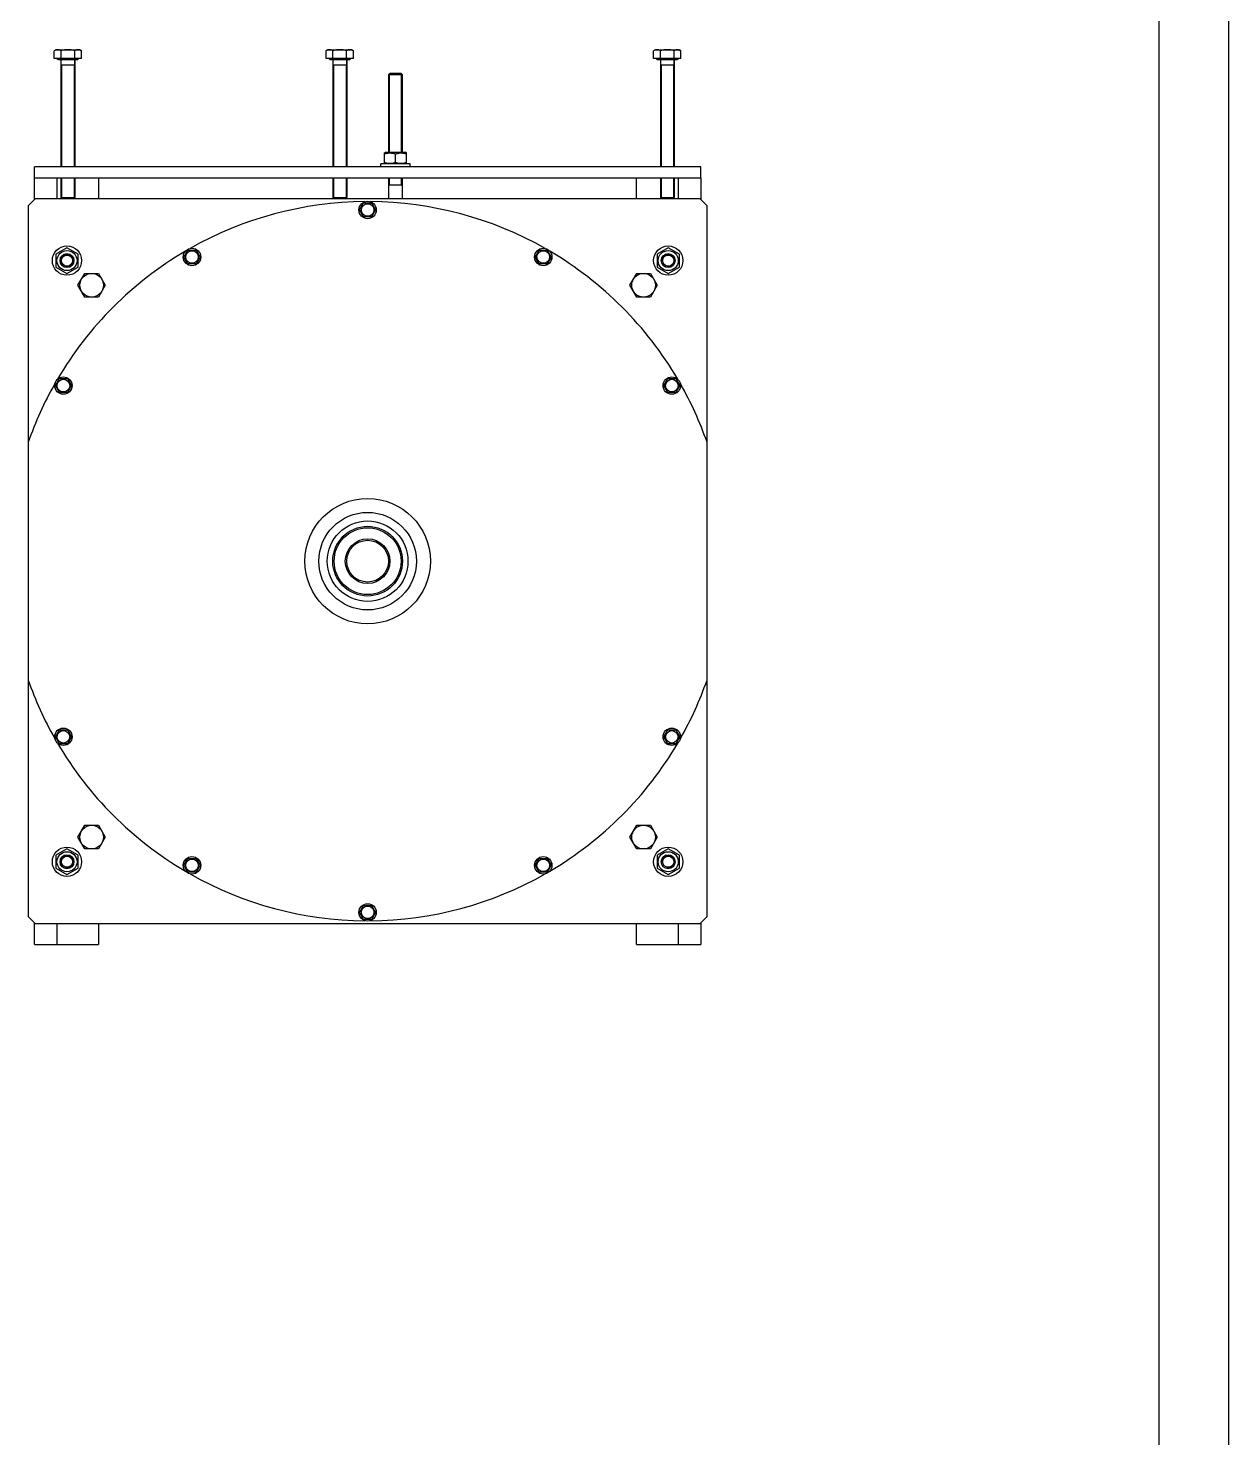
# Model space of a CAD drawing. Header units: millimetres. Extents: x 0 to 1189, y 0 to 841.
# Drawn here: x 1102.9 to 1189, y 420.5 to 521.6 of the extents above; entities that cross this region are included whole.
import ezdxf

# ---------------------------------------------------------------- set-up
doc = ezdxf.new("R2010")
doc.units = ezdxf.units.MM
doc.header["$LTSCALE"] = 65.395
doc.layers.get('0').update_dxf_attribs({"linetype": 'CONTINUOUS'})
for name, color, linetype in [('ALL_AXIS', 7, 'CONTINUOUS'), ('ALL_CHAMFER', 7, 'CONTINUOUS'), ('ALL_ROUND', 7, 'CONTINUOUS')]:
    doc.layers.add(name, color=color, linetype=linetype)

msp = doc.modelspace()

# ---------------------------------------------------------------- linework, layer by layer
at = {"color": 7, "linetype": 'CONTINUOUS'}
for p, q in [((1189, 0), (1189, 841)), ((1184, 5), (1184, 836)), ((1106.2181797, 519.0002227), (1105.2181797, 519.0002227)), ((1125.7181797, 519.0002227), (1124.7181797, 519.0002227)), ((1149.2181797, 519.0002227), (1148.2181797, 519.0002227)), ((1128.7858359, 518.4002227), (1129.6505234, 518.4002227)), ((1128.4181725, 512.6940305), (1128.4981797, 512.7402227)), ((1128.4181797, 511.9464107), (1128.4181797, 512.6940347)), ((1128.4981797, 511.9002227), (1128.4181797, 511.9464107)), ((1128.4981852, 512.7402227), (1129.9381741, 512.7402227)), ((1129.2181797, 512.0178638), (1129.2181797, 512.6225815)), ((1130.0181869, 512.6940305), (1129.9381797, 512.7402227)), ((1129.9381797, 511.9002227), (1130.0181797, 511.9464107)), ((1130.0181797, 511.9464107), (1130.0181797, 512.6940347)), ((1151.1181797, 511.7002227), (1103.3181797, 511.7002227)), ((1103.3181797, 509.3502227), (1103.3181797, 510.9002227)), ((1104.9181797, 510.9002227), (1104.9181797, 509.4002227)), ((1107.9181797, 510.9002227), (1107.9181797, 509.4002227)), ((1146.5181797, 509.4002227), (1146.5181797, 510.9002227)), ((1149.5181797, 509.4002227), (1149.5181797, 510.9002227)), ((1151.1181797, 510.9002227), (1151.1181797, 509.3502227)), ((1128.7181797, 510.4002227), (1129.7181797, 510.4002227)), ((1126.6408294, 508.6002227), (1126.9295045, 509.1002227)), ((1126.9295045, 509.1002227), (1127.5068548, 509.1002227)), ((1127.5068548, 509.1002227), (1127.7955299, 508.6002227)), ((1126.9295045, 508.1002227), (1126.6408294, 508.6002227)), ((1127.5068548, 508.1002227), (1126.9295045, 508.1002227)), ((1127.7955299, 508.6002227), (1127.5068548, 508.1002227)), ((1105.6514228, 505.8907399), (1104.8514228, 505.4288597)), ((1106.4514228, 505.4288597), (1105.6514228, 505.8907399)), ((1114.0408294, 505.2240629), (1114.3295045, 505.7240629)), ((1114.3295045, 505.7240629), (1114.9068548, 505.7240629)), ((1114.9068548, 505.7240629), (1115.1955299, 505.2240629)), ((1139.2408294, 505.2240629), (1139.5295045, 505.7240629)), ((1139.5295045, 505.7240629), (1140.1068548, 505.7240629)), ((1140.1068548, 505.7240629), (1140.3955299, 505.2240629)), ((1148.7849365, 505.8907399), (1147.9849365, 505.4288597)), ((1149.5849365, 505.4288597), (1148.7849365, 505.8907399)), ((1104.8514228, 505.4288597), (1104.8514228, 504.5050993)), ((1106.4514228, 504.5050993), (1106.4514228, 505.4288597)), ((1114.3295045, 504.7240629), (1114.0408294, 505.2240629)), ((1114.9068548, 504.7240629), (1114.3295045, 504.7240629)), ((1115.1955299, 505.2240629), (1114.9068548, 504.7240629)), ((1139.5295045, 504.7240629), (1139.2408294, 505.2240629)), ((1140.1068548, 504.7240629), (1139.5295045, 504.7240629)), ((1140.3955299, 505.2240629), (1140.1068548, 504.7240629)), ((1147.9849365, 505.4288597), (1147.9849365, 504.5050993)), ((1149.5849365, 504.5050993), (1149.5849365, 505.4288597)), ((1104.8514228, 504.5050993), (1105.6514228, 504.0432191)), ((1105.6514228, 504.0432191), (1106.4514228, 504.5050993)), ((1147.9849365, 504.5050993), (1148.7849365, 504.0432191)), ((1148.7849365, 504.0432191), (1149.5849365, 504.5050993)), ((1104.8169892, 496.0002227), (1105.1056644, 496.5002227)), ((1105.1056644, 495.5002227), (1104.8169892, 496.0002227)), ((1105.1056644, 496.5002227), (1105.6830146, 496.5002227)), ((1105.6830146, 496.5002227), (1105.9716898, 496.0002227)), ((1105.9716898, 496.0002227), (1105.6830146, 495.5002227)), ((1148.4646696, 496.0002227), (1148.7533447, 496.5002227)), ((1148.7533447, 495.5002227), (1148.4646696, 496.0002227)), ((1148.7533447, 496.5002227), (1149.330695, 496.5002227)), ((1149.330695, 496.5002227), (1149.6193701, 496.0002227)), ((1149.6193701, 496.0002227), (1149.330695, 495.5002227)), ((1105.6830146, 495.5002227), (1105.1056644, 495.5002227)), ((1149.330695, 495.5002227), (1148.7533447, 495.5002227)), ((1102.8681797, 491.9276783), (1102.8681797, 474.872767)), ((1151.5681797, 474.872767), (1151.5681797, 491.9276783)), ((1104.8169892, 470.8002227), (1105.1056644, 471.3002227)), ((1105.1056644, 470.3002227), (1104.8169892, 470.8002227)), ((1105.1056644, 471.3002227), (1105.6830146, 471.3002227)), ((1105.6830146, 471.3002227), (1105.9716898, 470.8002227)), ((1105.9716898, 470.8002227), (1105.6830146, 470.3002227)), ((1148.4646696, 470.8002227), (1148.7533447, 471.3002227)), ((1148.7533447, 470.3002227), (1148.4646696, 470.8002227)), ((1148.7533447, 471.3002227), (1149.330695, 471.3002227)), ((1149.330695, 471.3002227), (1149.6193701, 470.8002227)), ((1149.6193701, 470.8002227), (1149.330695, 470.3002227)), ((1105.6830146, 470.3002227), (1105.1056644, 470.3002227)), ((1149.330695, 470.3002227), (1148.7533447, 470.3002227)), ((1105.6514228, 462.7572263), (1104.8514228, 462.2953461)), ((1104.8514228, 462.2953461), (1104.8514228, 461.3715856)), ((1106.4514228, 462.2953461), (1105.6514228, 462.7572263)), ((1106.4514228, 461.3715856), (1106.4514228, 462.2953461)), ((1148.7849365, 462.7572263), (1147.9849365, 462.2953461)), ((1147.9849365, 462.2953461), (1147.9849365, 461.3715856)), ((1149.5849365, 462.2953461), (1148.7849365, 462.7572263)), ((1149.5849365, 461.3715856), (1149.5849365, 462.2953461)), ((1104.8514228, 461.3715856), (1105.6514228, 460.9097054)), ((1105.6514228, 460.9097054), (1106.4514228, 461.3715856)), ((1114.0408294, 461.5763825), (1114.3295045, 462.0763825)), ((1114.3295045, 461.0763825), (1114.0408294, 461.5763825)), ((1114.3295045, 462.0763825), (1114.9068548, 462.0763825)), ((1114.9068548, 462.0763825), (1115.1955299, 461.5763825)), ((1115.1955299, 461.5763825), (1114.9068548, 461.0763825)), ((1139.2408294, 461.5763825), (1139.5295045, 462.0763825)), ((1139.5295045, 461.0763825), (1139.2408294, 461.5763825)), ((1139.5295045, 462.0763825), (1140.1068548, 462.0763825)), ((1140.1068548, 462.0763825), (1140.3955299, 461.5763825)), ((1140.3955299, 461.5763825), (1140.1068548, 461.0763825)), ((1147.9849365, 461.3715856), (1148.7849365, 460.9097054)), ((1148.7849365, 460.9097054), (1149.5849365, 461.3715856)), ((1114.9068548, 461.0763825), (1114.3295045, 461.0763825)), ((1140.1068548, 461.0763825), (1139.5295045, 461.0763825)), ((1126.6408294, 458.2002227), (1126.9295045, 458.7002227)), ((1126.9295045, 457.7002227), (1126.6408294, 458.2002227)), ((1126.9295045, 458.7002227), (1127.5068548, 458.7002227)), ((1127.5068548, 458.7002227), (1127.7955299, 458.2002227)), ((1127.7955299, 458.2002227), (1127.5068548, 457.7002227)), ((1103.3181797, 455.9002227), (1103.3181797, 457.4502227)), ((1104.9181797, 457.4002227), (1104.9181797, 455.9002227)), ((1107.9181797, 457.4002227), (1107.9181797, 455.9002227)), ((1127.5068548, 457.7002227), (1126.9295045, 457.7002227)), ((1146.5181797, 455.9002227), (1146.5181797, 457.4002227)), ((1149.5181797, 455.9002227), (1149.5181797, 457.4002227)), ((1151.1181797, 457.4502227), (1151.1181797, 455.9002227)), ((1103.3181797, 455.9002227), (1107.9181797, 455.9002227)), ((1146.5181797, 455.9002227), (1151.1181797, 455.9002227))]:
    msp.add_line(p, q, dxfattribs=at)
at = {"color": 2, "linetype": 'CONTINUOUS'}
for p, q in [((1105.2681797, 519.0002227), (1105.2681797, 511.7002227)), ((1106.1681797, 519.0002227), (1106.1681797, 511.7002227)), ((1124.7681797, 519.0002227), (1124.7681797, 511.7002227)), ((1125.6681797, 519.0002227), (1125.6681797, 511.7002227)), ((1148.2681797, 519.0002227), (1148.2681797, 511.7002227)), ((1149.1681797, 519.0002227), (1149.1681797, 511.7002227)), ((1128.7858359, 512.7402227), (1128.7858359, 518.4002227)), ((1129.6505234, 512.7402227), (1129.6505234, 518.4002227)), ((1105.2681797, 510.9002227), (1105.2681797, 509.4002227)), ((1106.1681797, 510.9002227), (1106.1681797, 509.4002227)), ((1124.7681797, 510.9002227), (1124.7681797, 509.4002227)), ((1125.6681797, 510.9002227), (1125.6681797, 509.4002227)), ((1128.7858359, 510.4002227), (1128.7858359, 510.9002227)), ((1129.6505234, 510.4002227), (1129.6505234, 510.9002227)), ((1148.2681797, 510.9002227), (1148.2681797, 509.4002227)), ((1149.1681797, 510.9002227), (1149.1681797, 509.4002227))]:
    msp.add_line(p, q, dxfattribs=at)
at = {"color": 7, "linetype": 'CONTINUOUS'}
for points in [[(1128.4181797, 512.6225815), (1128.4602762, 512.6360537), (1128.5016254, 512.6481062), (1128.5421299, 512.6587269), (1128.5820816, 512.6679521), (1128.6217117, 512.675825), (1128.6611047, 512.6823128), (1128.7004177, 512.6874083), (1128.7396646, 512.6910782), (1128.7789163, 512.6932888), (1128.8181584, 512.6940347), (1128.8573974, 512.6932905), (1128.8966412, 512.6910822), (1128.9358754, 512.6874158), (1128.9751735, 512.6823248), (1129.0145526, 512.6758422), (1129.0541678, 512.6679757), (1129.094091, 512.6587621), (1129.1345887, 512.6481465), (1129.175988, 512.636081), (1129.2181797, 512.6225815)], [(1128.4181797, 512.0178638), (1128.4707446, 512.0012166), (1128.5222237, 511.9867876), (1128.5724343, 511.9745923), (1128.6219245, 511.9645842), (1128.671168, 511.9566947), (1128.7202054, 511.9510061), (1128.7692458, 511.9475717), (1128.8182565, 511.9464107), (1128.8672654, 511.9475789), (1128.9163003, 511.9510198), (1128.96533, 511.956714), (1129.0145595, 511.9646069), (1129.0640229, 511.9746138), (1129.1142013, 511.9868048), (1129.1656484, 512.0012267), (1129.2181797, 512.0178638)], [(1129.2181797, 512.6225815), (1129.2649714, 512.6374853), (1129.3108467, 512.6506301), (1129.3556663, 512.6619997), (1129.3998478, 512.6716428), (1129.4437405, 512.6796215), (1129.4874098, 512.6858791), (1129.5310391, 512.6903909), (1129.5746233, 512.6931228), (1129.6182241, 512.6940268), (1129.6618243, 512.6931191), (1129.7054076, 512.6903836), (1129.7490337, 512.6858686), (1129.7926963, 512.6796088), (1129.8365784, 512.6716294), (1129.8807432, 512.661988), (1129.9255444, 512.6506215), (1129.9714034, 512.6374805), (1130.0181797, 512.6225815)], [(1129.2181797, 512.0178638), (1129.2707446, 512.0012166), (1129.3222237, 511.9867876), (1129.3724343, 511.9745923), (1129.4219245, 511.9645842), (1129.471168, 511.9566947), (1129.5202054, 511.9510061), (1129.5692458, 511.9475717), (1129.6182565, 511.9464107), (1129.6672654, 511.9475789), (1129.7163003, 511.9510198), (1129.76533, 511.956714), (1129.8145595, 511.9646069), (1129.8640229, 511.9746138), (1129.9142013, 511.9868048), (1129.9656484, 512.0012267), (1130.0181797, 512.0178638)]]:
    msp.add_lwpolyline(points, dxfattribs=at)
for centre in [(1105.6514228, 504.9669795), (1148.7849365, 504.9669795), (1105.6514228, 461.8334659), (1148.7849365, 461.8334659)]:
    msp.add_circle(centre, 0.72, dxfattribs=at)
for start, end in [(90.435727281, 119.586822354), (60.413296089, 89.564381462), (120.453451639, 149.599380579), (30.400606666, 59.546624991), (150.466812881, 160.69956628), (19.30043372, 29.533162518), (199.30043372, 209.533187119), (330.466837482, 340.69956628), (210.400619421, 239.546548361), (300.453375009, 329.599393334), (240.413177646, 269.564272719), (270.435618539, 299.586703911)]:
    msp.add_arc((1127.2181797, 483.4002227), 25.8, start, end, dxfattribs=at)
at = {"color": 2, "linetype": 'CONTINUOUS'}
for centre in [(1105.6514228, 504.9669795), (1148.7849365, 504.9669795), (1105.6514228, 461.8334659), (1148.7849365, 461.8334659)]:
    msp.add_arc(centre, 0.4323438, 255, 195, dxfattribs=at)
at = {"layer": 'ALL_AXIS', "color": 7, "linetype": 'CONTINUOUS'}
for p, q in [((1104.8681797, 520.1002227), (1104.7366842, 520.0243037)), ((1104.7366842, 519.4602227), (1104.7366842, 520.0243037)), ((1104.8681797, 520.1002227), (1106.5681797, 520.1002227)), ((1105.2274319, 519.4602227), (1105.2274319, 520.0243037)), ((1106.2089274, 519.4602227), (1106.2089274, 520.0243037)), ((1106.5681797, 520.1002227), (1106.6996751, 520.0243037)), ((1106.6996751, 519.4602227), (1106.6996751, 520.0243037)), ((1124.3681797, 520.1002227), (1124.2366842, 520.0243037)), ((1124.2366842, 519.4602227), (1124.2366842, 520.0243037)), ((1124.3681797, 520.1002227), (1126.0681797, 520.1002227)), ((1124.7274319, 519.4602227), (1124.7274319, 520.0243037)), ((1125.7089274, 519.4602227), (1125.7089274, 520.0243037)), ((1126.0681797, 520.1002227), (1126.1996751, 520.0243037)), ((1126.1996751, 519.4602227), (1126.1996751, 520.0243037)), ((1147.8681797, 520.1002227), (1147.7366842, 520.0243037)), ((1147.7366842, 519.4602227), (1147.7366842, 520.0243037)), ((1147.8681797, 520.1002227), (1149.5681797, 520.1002227)), ((1148.2274319, 519.4602227), (1148.2274319, 520.0243037)), ((1149.2089274, 519.4602227), (1149.2089274, 520.0243037)), ((1149.5681797, 520.1002227), (1149.6996751, 520.0243037)), ((1149.6996751, 519.4602227), (1149.6996751, 520.0243037)), ((1106.6996751, 519.4602227), (1104.7366842, 519.4602227)), ((1104.9966797, 519.4002227), (1104.9366797, 519.4602227)), ((1104.9966797, 519.4002227), (1106.4396797, 519.4002227)), ((1105.2181797, 519.3602227), (1105.2181797, 511.7002227)), ((1106.2181797, 519.3602227), (1106.2181797, 511.7002227)), ((1106.4996797, 519.4602227), (1106.4396797, 519.4002227)), ((1126.1996751, 519.4602227), (1124.2366842, 519.4602227)), ((1124.4966797, 519.4002227), (1124.4366797, 519.4602227)), ((1124.4966797, 519.4002227), (1125.9396797, 519.4002227)), ((1124.7181797, 519.3602227), (1124.7181797, 511.7002227)), ((1125.7181797, 519.3602227), (1125.7181797, 511.7002227)), ((1125.9996797, 519.4602227), (1125.9396797, 519.4002227)), ((1149.6996751, 519.4602227), (1147.7366842, 519.4602227)), ((1147.9966797, 519.4002227), (1147.9366797, 519.4602227)), ((1147.9966797, 519.4002227), (1149.4396797, 519.4002227)), ((1148.2181797, 519.3602227), (1148.2181797, 511.7002227)), ((1149.2181797, 519.3602227), (1149.2181797, 511.7002227)), ((1149.4996797, 519.4602227), (1149.4396797, 519.4002227)), ((1129.7181797, 512.7402227), (1129.7181797, 518.3002227)), ((1130.2681797, 511.9002227), (1128.1681797, 511.9002227)), ((1128.1681797, 511.7002227), (1128.1681797, 511.9002227)), ((1128.4981797, 511.9002227), (1128.4181797, 511.9464107)), ((1129.9381797, 511.9002227), (1130.0181797, 511.9464107)), ((1130.2681797, 511.7002227), (1130.2681797, 511.9002227)), ((1105.2181797, 510.9002227), (1105.2181797, 509.5002227)), ((1106.2181797, 510.9002227), (1106.2181797, 509.5002227)), ((1124.7181797, 510.9002227), (1124.7181797, 509.5002227)), ((1125.7181797, 510.9002227), (1125.7181797, 509.5002227)), ((1129.7181797, 509.4002227), (1129.7181797, 510.9002227)), ((1148.2181797, 510.9002227), (1148.2181797, 509.5002227)), ((1149.2181797, 510.9002227), (1149.2181797, 509.5002227)), ((1106.4376943, 503.1992126), (1106.9284421, 504.0492126)), ((1106.9284421, 504.0492126), (1107.9099375, 504.0492126)), ((1107.9099375, 504.0492126), (1108.4006852, 503.1992126)), ((1146.0356741, 503.1992126), (1146.5264218, 504.0492126)), ((1146.5264218, 504.0492126), (1147.5079173, 504.0492126)), ((1147.5079173, 504.0492126), (1147.998665, 503.1992126)), ((1106.9284421, 502.3492126), (1106.4376943, 503.1992126)), ((1108.4006852, 503.1992126), (1107.9099375, 502.3492126)), ((1146.5264218, 502.3492126), (1146.0356741, 503.1992126)), ((1147.998665, 503.1992126), (1147.5079173, 502.3492126)), ((1107.9099375, 502.3492126), (1106.9284421, 502.3492126)), ((1147.5079173, 502.3492126), (1146.5264218, 502.3492126)), ((1106.4376943, 463.6012328), (1106.9284421, 464.4512328)), ((1106.9284421, 464.4512328), (1107.9099375, 464.4512328)), ((1107.9099375, 464.4512328), (1108.4006852, 463.6012328)), ((1146.0356741, 463.6012328), (1146.5264218, 464.4512328)), ((1146.5264218, 464.4512328), (1147.5079173, 464.4512328)), ((1147.5079173, 464.4512328), (1147.998665, 463.6012328)), ((1106.9284421, 462.7512328), (1106.4376943, 463.6012328)), ((1108.4006852, 463.6012328), (1107.9099375, 462.7512328)), ((1146.5264218, 462.7512328), (1146.0356741, 463.6012328)), ((1147.998665, 463.6012328), (1147.5079173, 462.7512328)), ((1107.9099375, 462.7512328), (1106.9284421, 462.7512328)), ((1147.5079173, 462.7512328), (1146.5264218, 462.7512328))]:
    msp.add_line(p, q, dxfattribs=at)
for points in [[(1104.8615322, 520.0808704), (1104.8311171, 520.0702018), (1104.8002943, 520.057225), (1104.7687857, 520.0419239), (1104.7366842, 520.0243037)], [(1104.9820581, 520.1002227), (1104.9519905, 520.0989704), (1104.9218804, 520.0953276), (1104.8917726, 520.0892709), (1104.8615322, 520.0808704)], [(1105.2274319, 520.0243037), (1105.1953321, 520.0419235), (1105.1638202, 520.0572258), (1105.132986, 520.0702062), (1105.1025603, 520.0808779), (1105.0723195, 520.0892768), (1105.0422164, 520.0953307), (1105.012114, 520.0989718), (1104.9820581, 520.1002227)], [(1105.7181797, 520.1002227), (1105.6580446, 520.0989704), (1105.5978243, 520.0953276), (1105.5376087, 520.0892709), (1105.477128, 520.0808704), (1105.4162977, 520.0702018), (1105.354652, 520.057225), (1105.291635, 520.0419239), (1105.2274319, 520.0243037)], [(1106.2089274, 520.0243037), (1106.1447277, 520.0419235), (1106.0817039, 520.0572258), (1106.0200356, 520.0702062), (1105.9591842, 520.0808779), (1105.8987026, 520.0892768), (1105.8384963, 520.0953307), (1105.7782916, 520.0989718), (1105.7181797, 520.1002227)], [(1106.4543013, 520.1002227), (1106.4242337, 520.0989704), (1106.3941236, 520.0953276), (1106.3640158, 520.0892709), (1106.3337754, 520.0808704), (1106.3033603, 520.0702018), (1106.2725374, 520.057225), (1106.2410289, 520.0419239), (1106.2089274, 520.0243037)], [(1106.6996751, 520.0243037), (1106.6675753, 520.0419235), (1106.6360634, 520.0572258), (1106.6052292, 520.0702062), (1106.5748035, 520.0808779), (1106.5445627, 520.0892768), (1106.5144596, 520.0953307), (1106.4843572, 520.0989718), (1106.4543013, 520.1002227)], [(1124.3615322, 520.0808704), (1124.3311171, 520.0702018), (1124.3002943, 520.057225), (1124.2687857, 520.0419239), (1124.2366842, 520.0243037)], [(1124.4820581, 520.1002227), (1124.4519905, 520.0989704), (1124.4218804, 520.0953276), (1124.3917726, 520.0892709), (1124.3615322, 520.0808704)], [(1124.7274319, 520.0243037), (1124.6953321, 520.0419235), (1124.6638202, 520.0572258), (1124.632986, 520.0702062), (1124.6025603, 520.0808779), (1124.5723195, 520.0892768), (1124.5422164, 520.0953307), (1124.512114, 520.0989718), (1124.4820581, 520.1002227)], [(1125.2181797, 520.1002227), (1125.1580446, 520.0989704), (1125.0978243, 520.0953276), (1125.0376087, 520.0892709), (1124.977128, 520.0808704), (1124.9162977, 520.0702018), (1124.854652, 520.057225), (1124.791635, 520.0419239), (1124.7274319, 520.0243037)], [(1125.7089274, 520.0243037), (1125.6447277, 520.0419235), (1125.5817039, 520.0572258), (1125.5200356, 520.0702062), (1125.4591842, 520.0808779), (1125.3987026, 520.0892768), (1125.3384963, 520.0953307), (1125.2782916, 520.0989718), (1125.2181797, 520.1002227)], [(1125.9543013, 520.1002227), (1125.9242337, 520.0989704), (1125.8941236, 520.0953276), (1125.8640158, 520.0892709), (1125.8337754, 520.0808704), (1125.8033603, 520.0702018), (1125.7725374, 520.057225), (1125.7410289, 520.0419239), (1125.7089274, 520.0243037)], [(1126.1996751, 520.0243037), (1126.1675753, 520.0419235), (1126.1360634, 520.0572258), (1126.1052292, 520.0702062), (1126.0748035, 520.0808779), (1126.0445627, 520.0892768), (1126.0144596, 520.0953307), (1125.9843572, 520.0989718), (1125.9543013, 520.1002227)], [(1147.8615322, 520.0808704), (1147.8311171, 520.0702018), (1147.8002943, 520.057225), (1147.7687857, 520.0419239), (1147.7366842, 520.0243037)], [(1147.9820581, 520.1002227), (1147.9519905, 520.0989704), (1147.9218804, 520.0953276), (1147.8917726, 520.0892709), (1147.8615322, 520.0808704)], [(1148.2274319, 520.0243037), (1148.1953321, 520.0419235), (1148.1638202, 520.0572258), (1148.132986, 520.0702062), (1148.1025603, 520.0808779), (1148.0723195, 520.0892768), (1148.0422164, 520.0953307), (1148.012114, 520.0989718), (1147.9820581, 520.1002227)], [(1148.7181797, 520.1002227), (1148.6580446, 520.0989704), (1148.5978243, 520.0953276), (1148.5376087, 520.0892709), (1148.477128, 520.0808704), (1148.4162977, 520.0702018), (1148.354652, 520.057225), (1148.291635, 520.0419239), (1148.2274319, 520.0243037)], [(1149.2089274, 520.0243037), (1149.1447277, 520.0419235), (1149.0817039, 520.0572258), (1149.0200356, 520.0702062), (1148.9591842, 520.0808779), (1148.8987026, 520.0892768), (1148.8384963, 520.0953307), (1148.7782916, 520.0989718), (1148.7181797, 520.1002227)], [(1149.4543013, 520.1002227), (1149.4242337, 520.0989704), (1149.3941236, 520.0953276), (1149.3640158, 520.0892709), (1149.3337754, 520.0808704), (1149.3033603, 520.0702018), (1149.2725374, 520.057225), (1149.2410289, 520.0419239), (1149.2089274, 520.0243037)], [(1149.6996751, 520.0243037), (1149.6675753, 520.0419235), (1149.6360634, 520.0572258), (1149.6052292, 520.0702062), (1149.5748035, 520.0808779), (1149.5445627, 520.0892768), (1149.5144596, 520.0953307), (1149.4843572, 520.0989718), (1149.4543013, 520.1002227)]]:
    msp.add_lwpolyline(points, dxfattribs=at)
for centre, radius in [((1127.2181797, 508.6002227), 0.625), ((1127.2181797, 508.6002227), 0.45), ((1105.6514228, 504.9669795), 1.05), ((1114.6181797, 505.2240629), 0.625), ((1139.8181797, 505.2240629), 0.625), ((1148.7849365, 504.9669795), 1.05), ((1114.6181797, 505.2240629), 0.45), ((1139.8181797, 505.2240629), 0.45), ((1107.4191898, 503.1992126), 0.85), ((1147.0171695, 503.1992126), 0.85), ((1105.3943395, 496.0002227), 0.625), ((1149.0420198, 496.0002227), 0.625), ((1105.3943395, 496.0002227), 0.45), ((1149.0420198, 496.0002227), 0.45), ((1127.2181797, 483.4002227), 4.5), ((1127.2181797, 483.4002227), 3.5), ((1127.2181797, 483.4002227), 2.891233), ((1105.3943395, 470.8002227), 0.625), ((1149.0420198, 470.8002227), 0.625), ((1105.3943395, 470.8002227), 0.45), ((1149.0420198, 470.8002227), 0.45), ((1107.4191898, 463.6012328), 0.85), ((1147.0171695, 463.6012328), 0.85), ((1105.6514228, 461.8334659), 1.05), ((1148.7849365, 461.8334659), 1.05), ((1114.6181797, 461.5763825), 0.625), ((1114.6181797, 461.5763825), 0.45), ((1139.8181797, 461.5763825), 0.625), ((1139.8181797, 461.5763825), 0.45), ((1127.2181797, 458.2002227), 0.625), ((1127.2181797, 458.2002227), 0.45)]:
    msp.add_circle(centre, radius, dxfattribs=at)
at = {"layer": 'ALL_CHAMFER', "color": 7, "linetype": 'CONTINUOUS'}
for p, q in [((1128.8181797, 518.4002227), (1128.7181797, 518.3002227)), ((1129.7181797, 518.3002227), (1128.7181797, 518.3002227)), ((1128.7181797, 518.3002227), (1128.7181797, 512.7402227)), ((1129.6181797, 518.4002227), (1128.8181797, 518.4002227)), ((1129.6181797, 518.4002227), (1129.7181797, 518.3002227)), ((1128.7181797, 510.9002227), (1128.7181797, 509.4002227)), ((1103.3681797, 509.4002227), (1102.8681797, 508.9002227)), ((1102.8681797, 508.9002227), (1102.8681797, 491.9276783)), ((1151.0681797, 509.4002227), (1103.3681797, 509.4002227)), ((1105.2181797, 509.5002227), (1106.2181797, 509.5002227)), ((1105.3181797, 509.4002227), (1105.2181797, 509.5002227)), ((1106.1181797, 509.4002227), (1106.2181797, 509.5002227)), ((1124.7181797, 509.5002227), (1125.7181797, 509.5002227)), ((1124.8181797, 509.4002227), (1124.7181797, 509.5002227)), ((1125.6181797, 509.4002227), (1125.7181797, 509.5002227)), ((1148.2181797, 509.5002227), (1149.2181797, 509.5002227)), ((1148.3181797, 509.4002227), (1148.2181797, 509.5002227)), ((1149.1181797, 509.4002227), (1149.2181797, 509.5002227)), ((1151.5681797, 508.9002227), (1151.0681797, 509.4002227)), ((1151.5681797, 491.9276783), (1151.5681797, 508.9002227)), ((1102.8681797, 474.872767), (1102.8681797, 457.9002227)), ((1151.5681797, 457.9002227), (1151.5681797, 474.872767)), ((1102.8681797, 457.9002227), (1103.3681797, 457.4002227)), ((1103.3681797, 457.4002227), (1151.0681797, 457.4002227)), ((1151.0681797, 457.4002227), (1151.5681797, 457.9002227))]:
    msp.add_line(p, q, dxfattribs=at)
for centre, radius in [((1105.6514228, 504.9669795), 0.5), ((1105.6514228, 504.9669795), 0.3999996), ((1148.7849365, 504.9669795), 0.5), ((1148.7849365, 504.9669795), 0.3999996), ((1127.2181797, 483.4002227), 2.4000002), ((1127.2181797, 483.4002227), 1.6), ((1127.2181797, 483.4002227), 1.4999932), ((1105.6514228, 461.8334659), 0.5), ((1105.6514228, 461.8334659), 0.3999996), ((1148.7849365, 461.8334659), 0.5), ((1148.7849365, 461.8334659), 0.3999996)]:
    msp.add_circle(centre, radius, dxfattribs=at)
at = {"layer": 'ALL_ROUND', "color": 7, "linetype": 'CONTINUOUS'}
for p, q in [((1106.2181797, 511.7002227), (1106.2181797, 519.3602227)), ((1125.7181797, 511.7002227), (1125.7181797, 519.3602227)), ((1149.2181797, 511.7002227), (1149.2181797, 519.3602227)), ((1103.3181797, 510.9002227), (1103.3181797, 511.7002227)), ((1103.3181797, 510.9002227), (1151.1181797, 510.9002227)), ((1106.2181797, 509.5002227), (1106.2181797, 510.9002227)), ((1125.7181797, 509.5002227), (1125.7181797, 510.9002227)), ((1149.2181797, 509.5002227), (1149.2181797, 510.9002227)), ((1151.1181797, 510.9002227), (1151.1181797, 511.7002227))]:
    msp.add_line(p, q, dxfattribs=at)
msp.add_circle((1127.2181797, 483.4002227), 2.5, dxfattribs=at)
for centre, start, end in [((1105.1781797, 519.3602227), 0, 89.999999975), ((1106.2581797, 519.3602227), 90.000000019, 180), ((1124.6781797, 519.3602227), 0, 89.999999975), ((1125.7581797, 519.3602227), 90.000000019, 180), ((1148.1781797, 519.3602227), 0, 89.999999975), ((1149.2581797, 519.3602227), 90.000000019, 180)]:
    msp.add_arc(centre, 0.04, start, end, dxfattribs=at)

doc.saveas('drawing.dxf')
